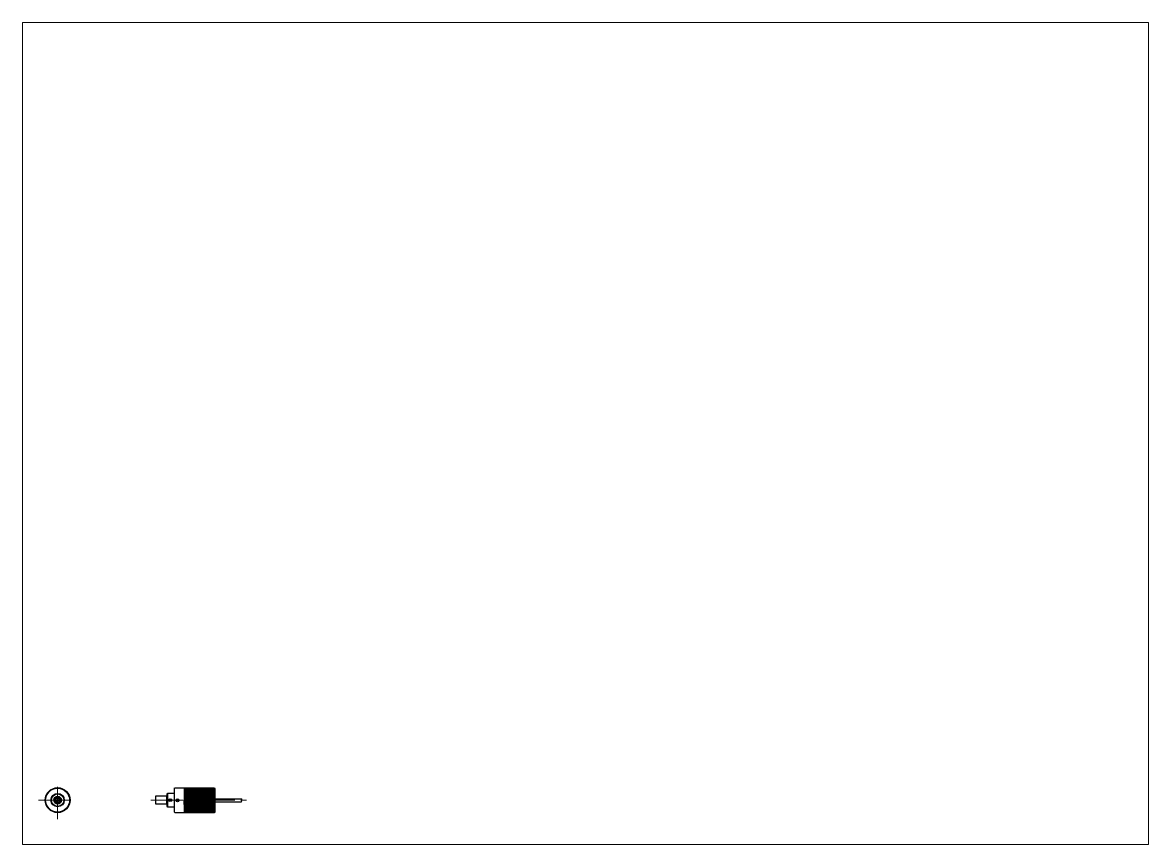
# Paper-space layout 'A3_1_3' of a CAD drawing. Header units: millimetres. Extents: x 0 to 392, y 0 to 286.
# The model-space entities are those that its viewports show. They can reach past a viewport. Long polylines and large blocks are cut down to what shows.
import ezdxf

# ---------------------------------------------------------------- set-up
doc = ezdxf.new("R2010")
doc.units = ezdxf.units.MM
doc.linetypes.add('CENTER', pattern=[2, 1.25, -0.25, 0.25, -0.25])
doc.layers.get('0').update_dxf_attribs({"lineweight": 30})
doc.layers.add('2KD_寸法１', color=7, linetype='Continuous', lineweight=15)
doc.layers.add('PINOFF', color=6, linetype='Continuous', lineweight=9, plot=False)

# ---------------------------------------------------------------- blocks, each defined once
blk = doc.blocks.new('A$C15A41AE8')
for radius in [13, 12.5, 7, 6.5, 4, 3]:
    blk.add_circle((0, 0), radius)
blk = doc.blocks.new('A$C168D57CC')
at = {"ltscale": 0.5}
for p, q in [((20, -8.7), (20, 16.8)), ((20.5, 16.8), (61.5, 16.8)), ((30, 16.8), (30, -9.2)), ((30, -0.6), (30.5, 16.8)), ((31.3, 15.9), (30.5, 16.8)), ((31.3, 15.9), (30.5, -8.4)), ((32, 16.8), (31.3, 15.9)), ((31.3, -9.2), (32, 16.8)), ((32.8, 15.9), (32, 16.8)), ((32.8, 15.9), (32, -8.4)), ((33.5, 16.8), (32.8, 15.9)), ((32.8, -9.2), (33.5, 16.8)), ((34.3, 15.9), (33.5, 16.8)), ((34.3, 15.9), (33.5, -8.4)), ((35, 16.8), (34.3, 15.9)), ((34.3, -9.2), (35, 16.8)), ((35.8, 15.9), (35, 16.8)), ((35.8, 15.9), (35, -8.4)), ((36.5, 16.8), (35.8, 15.9)), ((35.8, -9.2), (36.5, 16.8)), ((37.3, 15.9), (36.5, 16.8)), ((37.3, 15.9), (36.5, -8.4)), ((38, 16.8), (37.3, 15.9)), ((37.3, -9.2), (38, 16.8)), ((38.8, 15.9), (38, 16.8)), ((38.8, 15.9), (38, -8.4)), ((39.5, 16.8), (38.8, 15.9)), ((38.8, -9.2), (39.5, 16.8)), ((40.3, 15.9), (39.5, 16.8)), ((40.3, 15.9), (39.5, -8.4)), ((41, 16.8), (40.3, 15.9)), ((40.3, -9.2), (41, 16.8)), ((41.8, 15.9), (41, 16.8)), ((41.8, 15.9), (41, -8.4)), ((42.5, 16.8), (41.8, 15.9)), ((41.8, -9.2), (42.5, 16.8)), ((43.3, 15.9), (42.5, 16.8)), ((43.3, 15.9), (42.5, -8.4)), ((44, 16.8), (43.3, 15.9)), ((43.3, -9.2), (44, 16.8)), ((44.8, 15.9), (44, 16.8)), ((44.8, 15.9), (44, -8.4)), ((45.5, 16.8), (44.8, 15.9)), ((44.8, -9.2), (45.5, 16.8)), ((46.3, 15.9), (45.5, 16.8)), ((46.3, 15.9), (45.5, -8.4)), ((47, 16.8), (46.3, 15.9)), ((46.3, -9.2), (47, 16.8)), ((47.8, 15.9), (47, 16.8)), ((47.8, 15.9), (47, -8.4)), ((48.5, 16.8), (47.8, 15.9)), ((47.8, -9.2), (48.5, 16.8)), ((49.3, 15.9), (48.5, 16.8)), ((49.3, 15.9), (48.5, -8.4)), ((50, 16.8), (49.3, 15.9)), ((49.3, -9.2), (50, 16.8)), ((50.8, 15.9), (50, 16.8)), ((50.8, 15.9), (50, -8.4)), ((51.5, 16.8), (50.8, 15.9)), ((50.8, -9.2), (51.5, 16.8)), ((52.3, 15.9), (51.5, 16.8)), ((52.3, 15.9), (51.5, -8.4)), ((53, 16.8), (52.3, 15.9)), ((52.3, -9.2), (53, 16.8)), ((53.8, 15.9), (53, 16.8)), ((53.8, 15.9), (53, -8.4)), ((54.5, 16.8), (53.8, 15.9)), ((53.8, -9.2), (54.5, 16.8)), ((55.3, 15.9), (54.5, 16.8)), ((55.3, 15.9), (54.5, -8.4)), ((56, 16.8), (55.3, 15.9)), ((55.3, -9.2), (56, 16.8)), ((56.8, 15.9), (56, 16.8)), ((56.8, 15.9), (56, -8.4)), ((57.5, 16.8), (56.8, 15.9)), ((56.8, -9.2), (57.5, 16.8)), ((58.3, 15.9), (57.5, 16.8)), ((58.3, 15.9), (57.5, -8.4)), ((59, 16.8), (58.3, 15.9)), ((58.3, -9.2), (59, 16.8)), ((59.8, 15.9), (59, 16.8)), ((59.8, 15.9), (59, -8.4)), ((60.5, 16.8), (59.8, 15.9)), ((59.8, -9.2), (60.5, 16.8)), ((61.3, 15.9), (60.5, 16.8)), ((61.3, 15.9), (60.5, -8.4)), ((61.8, 16.5), (61.3, 15.9)), ((61.3, -9.2), (62, 16.3)), ((61.5, 16.8), (62, 16.3)), ((12.5, 11), (12.5, -3)), ((61.5, -9.2), (20.5, -9.2)), ((30.5, -8.4), (30, -9)), ((31.3, -9.2), (30.5, -8.4)), ((32, -8.4), (31.3, -9.2)), ((32.8, -9.2), (32, -8.4)), ((33.5, -8.4), (32.8, -9.2)), ((34.3, -9.2), (33.5, -8.4)), ((35, -8.4), (34.3, -9.2)), ((35.8, -9.2), (35, -8.4)), ((36.5, -8.4), (35.8, -9.2)), ((37.3, -9.2), (36.5, -8.4)), ((38, -8.4), (37.3, -9.2)), ((38.8, -9.2), (38, -8.4)), ((39.5, -8.4), (38.8, -9.2)), ((40.3, -9.2), (39.5, -8.4)), ((41, -8.4), (40.3, -9.2)), ((41.8, -9.2), (41, -8.4)), ((42.5, -8.4), (41.8, -9.2)), ((43.3, -9.2), (42.5, -8.4)), ((44, -8.4), (43.3, -9.2)), ((44.8, -9.2), (44, -8.4)), ((45.5, -8.4), (44.8, -9.2)), ((46.3, -9.2), (45.5, -8.4)), ((47, -8.4), (46.3, -9.2)), ((47.8, -9.2), (47, -8.4)), ((48.5, -8.4), (47.8, -9.2)), ((49.3, -9.2), (48.5, -8.4)), ((50, -8.4), (49.3, -9.2)), ((50.8, -9.2), (50, -8.4)), ((51.5, -8.4), (50.8, -9.2)), ((52.3, -9.2), (51.5, -8.4)), ((53, -8.4), (52.3, -9.2)), ((53.8, -9.2), (53, -8.4)), ((54.5, -8.4), (53.8, -9.2)), ((55.3, -9.2), (54.5, -8.4)), ((56, -8.4), (55.3, -9.2)), ((56.8, -9.2), (56, -8.4)), ((57.5, -8.4), (56.8, -9.2)), ((58.3, -9.2), (57.5, -8.4)), ((59, -8.4), (58.3, -9.2)), ((59.8, -9.2), (59, -8.4)), ((60.5, -8.4), (59.8, -9.2)), ((61.3, -9.2), (60.5, -8.4)), ((62, -8.4), (61.3, -9.2)), ((62, -8.7), (61.5, -9.2))]:
    blk.add_line(p, q, dxfattribs=at)
for p, q in [((20.5, 16.8), (20, 16.3)), ((62, 16.3), (62, -8.7)), ((62, 5.2), (89.9, 5.2)), ((62, 2.2), (89.9, 2.2)), ((20.5, -9.2), (20, -8.7))]:
    blk.add_line(p, q)
for points in [[(12, 8), (0, 8), (0, 0), (12, 0)], [(20, 11), (12.5, 11), (12, 10.5), (12, -2.5), (12.5, -3), (20, -3)]]:
    blk.add_lwpolyline(points, close=True, dxfattribs=at)
for centre, radius in [((15.5, 4), 1.5), ((15.5, 4), 1.2), ((23, 3.8), 1.5), ((23, 3.8), 1.2)]:
    blk.add_circle(centre, radius)
blk.add_arc((90.6, 2.9), 0.936, 136.682, 226.3832)
at = {"extrusion": (0, 0, -1)}
blk.add_ellipse((89.9, 4.4), major_axis=(0, 0.842), ratio=0.448876, start_param=1.570796326794872, end_param=7.853981633974458, dxfattribs=at)

msp = doc.modelspace()

# ---------------------------------------------------------------- hatches: boundary and pattern name
h = msp.add_hatch()
h.set_pattern_fill('ANSI37', color=256, scale=0.5, style=0)
h.set_pattern_definition([(45, (-97.5533, -140.9157), (-1.122532, 1.122532), []), (135, (-97.5533, -140.9157), (-1.122532, -1.122532), [])])
h.paths.add_polyline_path([(32.165, 44.765, 1), (38.165, 44.765, 1)])

# ---------------------------------------------------------------- linework, layer by layer
at = {"layer": '2KD_寸法１', "linetype": 'CENTER', "ltscale": 3}
for p, q in [((35.165, 24.765), (35.165, 64.765)), ((15.165, 44.765), (55.165, 44.765)), ((132.5, 44.765), (232.5, 44.765))]:
    msp.add_line(p, q, dxfattribs=at)

# ---------------------------------------------------------------- block references
for name, p in [('A$C15A41AE8', (35.165, 44.765)), ('A$C168D57CC', (137.363, 40.765))]:
    msp.add_blockref(name, p)

psp = doc.layouts.new('A3_1_3')

# ---------------------------------------------------------------- viewports
at = {"layer": 'PINOFF', "color": 7, "lineweight": 0}
psp.add_viewport(center=(195.5, 142.5), size=(392, 286), view_center_point=(586.5, 427.5), view_height=857.99999, dxfattribs=at)

doc.saveas('drawing.dxf')
